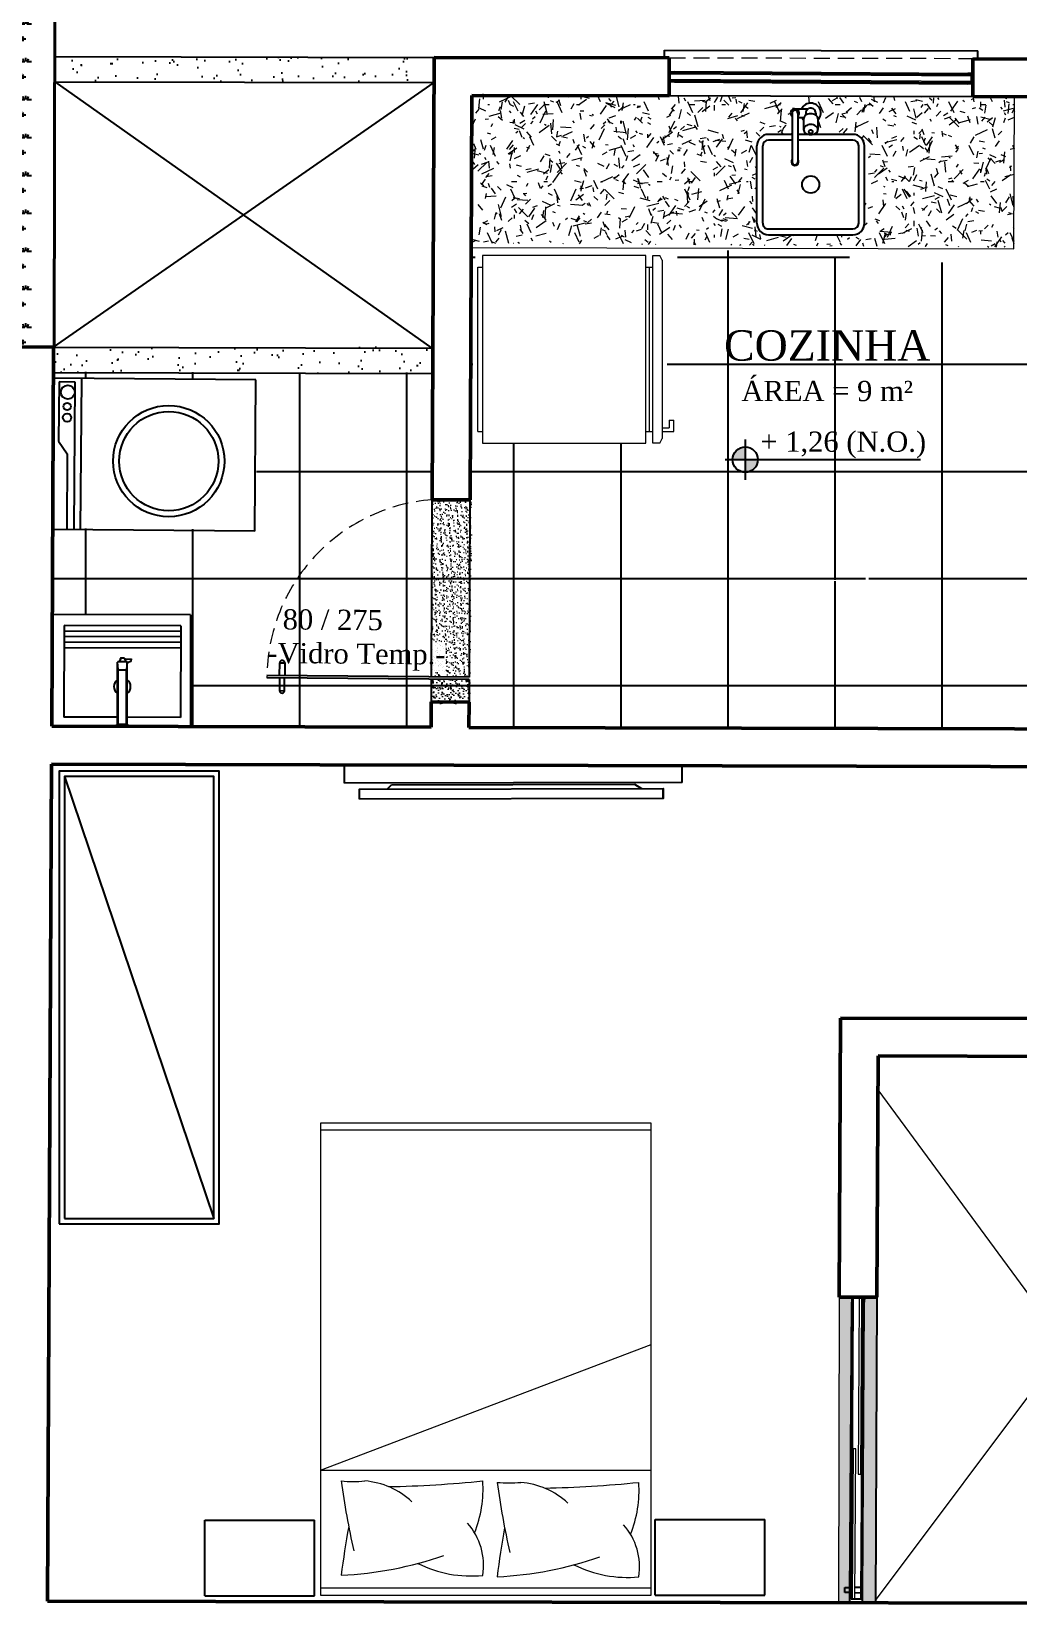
# Model space of a CAD drawing. Header units: millimetres. Extents: x 103208 to 171806, y -164 to 10038.
# Drawn here: x 117884 to 118273, y 7001 to 7624 of the extents above; entities that cross this region are included whole.
import ezdxf

# ---------------------------------------------------------------- set-up
doc = ezdxf.new("R2010")
doc.units = ezdxf.units.MM
doc.linetypes.add('HIDDEN', pattern=[9.525, 6.35, -3.175])
for name, color, linetype in [('01', 1, 'Continuous'), ('ACESSORIOS', 2, 'Continuous'), ('COZ', 3, 'Continuous'), ('COZINHA', 2, 'Continuous'), ('Grama', 84, 'Continuous'), ('Hachuria - Moveis', 1, 'Continuous'), ('Piso', 55, 'Continuous'), ('PN010', 1, 'Continuous'), ('Portas-Cotas', 2, 'Continuous'), ('Texto', 2, 'Continuous')]:
    doc.layers.add(name, color=color, linetype=linetype)
for name, color, linetype, lineweight in [('Hachura', 1, 'Continuous', 9), ('Moveis', 1, 'Continuous', 9), ('Nível Fachada', 7, 'Continuous', 70), ('Parede Baixa', 5, 'Continuous', 50), ('Parede Corte', 4, 'Continuous', 40), ('Pilares Sub-solo', 7, 'Continuous', 70), ('Pisos', 55, 'Continuous', 5), ('Pisos Externos', 15, 'Continuous', 9), ('Portas - Janelas', 2, 'Continuous', 20), ('Projeção Janela', 15, 'HIDDEN', 9), ('Projeção Portas', 55, 'HIDDEN', 5)]:
    doc.layers.add(name, color=color, linetype=linetype, lineweight=lineweight)
doc.styles.add('Valéria', font='romantic.ttf', dxfattribs={"height": 10})
pattern_1 = [(127.5, (3774.435, 51.227), (-12.2353309, -0.4000078), [0, -9.652, 0, -10.795, 0, -10.31875]), (97.5, (3774.435, 51.227), (-17.9206275, 11.238082), [0, -5.207, 0, -8.6995, 0, -3.33375]), (57.5, (3774.435, 43.417), (-0.0359296, 19.7748093), [0, -3.175, 0, -11.43, 0, -14.9225]), (47.5, (3774.435, 43.417), (-5.573233, 19.0889113), [0, -1.5875, 0, -7.493, 0, -8.5725])]

# ---------------------------------------------------------------- blocks, each defined once
blk = doc.blocks.new('Pia Bancada Planta 01')
at = {"layer": 'COZ', "color": 2}
for p, q in [((0.435, 0.1875), (0.165, 0.1875)), ((0.435, 0.1675), (0.165, 0.1675)), ((0.125, 0.1475), (0.125, 0.0074)), ((0.145, 0.1475), (0.145, -0.045)), ((0.455, -0.1475), (0.455, 0.1475)), ((0.475, -0.1475), (0.475, 0.1475)), ((0.0509, 0.0175), (0.0579, 0.0175)), ((0.0705, 0.025), (0.1081, 0.025)), ((0.0359, -0.055), (0.0359, -0.0115)), ((0.0509, -0.0175), (0.0579, -0.0175)), ((0.0509, -0.045), (0.2209, -0.045)), ((0.0659, -0.045), (0.0659, -0.0241)), ((0.0705, -0.025), (0.1081, -0.025)), ((0.125, -0.0074), (0.125, -0.045)), ((0.0509, -0.065), (0.2209, -0.065)), ((0.125, -0.065), (0.125, -0.1475)), ((0.145, -0.065), (0.145, -0.1475)), ((0.435, -0.1675), (0.165, -0.1675)), ((0.435, -0.1875), (0.165, -0.1875))]:
    blk.add_line(p, q, dxfattribs=at)
blk.add_lwpolyline([(0.0705, 0.025, 0.133256), (0.0641, 0.0233, 0.106756), (0.058, 0.0177, 0.082828), (0.0543, 0.0099, 0.071352), (0.0528, 0, 0.071352), (0.0543, -0.0099, 0.082828), (0.058, -0.0177, 0.106756), (0.0641, -0.0233, 0.133256), (0.0705, -0.025, 0.133256)], format="xyb", dxfattribs=at)
for points in [[(0.1081, -0.025, 0.133256), (0.1145, -0.0233, 0.106756), (0.1206, -0.0177, 0.082828), (0.1244, -0.0099, 0.071352), (0.1258, 0, 0.071352), (0.1244, 0.0099, 0.082828), (0.1206, 0.0177, 0.106756), (0.1145, 0.0233, 0.133256), (0.1081, 0.025, 0.133256), (0.1017, 0.0233, 0.106756), (0.0956, 0.0177, 0.082828), (0.0919, 0.0099, 0.071352), (0.0904, 0, 0.071352), (0.0919, -0.0099, 0.082828), (0.0956, -0.0177, 0.106756), (0.1017, -0.0233, 0.133256)], [(0.1156, 0.0075, 0.133256), (0.1137, 0.007, 0.106756), (0.1119, 0.0053, 0.082828), (0.1107, 0.003, 0.071352), (0.1103, 0, 0.071352), (0.1107, -0.003, 0.082828), (0.1119, -0.0053, 0.106756), (0.1137, -0.007, 0.133256), (0.1156, -0.0075, 0.133256), (0.1175, -0.007, 0.106756), (0.1194, -0.0053, 0.082828), (0.1205, -0.003, 0.071352), (0.1209, 0, 0.071352), (0.1205, 0.003, 0.082828), (0.1194, 0.0053, 0.106756), (0.1175, 0.007, 0.133256)]]:
    blk.add_lwpolyline(points, format="xyb", close=True, dxfattribs=at)
blk.add_circle((0.3, 0), 0.03, dxfattribs=at)
for centre, radius, start, end in [((0.165, 0.1475), 0.04, 90, 180), ((0.165, 0.1475), 0.02, 90, 180), ((0.435, 0.1475), 0.04, 0, 90), ((0.435, 0.1475), 0.02, 0, 90), ((0.0509, 0), 0.035, 45.5847, 244.6231), ((0.0509, 0), 0.0175, 90, 204.62), ((0.0259, -0.0115), 0.01, 0, 24.62), ((0.0509, 0), 0.0175, 211.0027, 270), ((0.0509, -0.055), 0.015, 41.8103, 318.1897), ((0.0509, -0.055), 0.01, 90.0002, 270.0002), ((0.0509, 0), 0.035, 295.3769, 314.4153), ((0.2209, -0.055), 0.0125, 233.1301, 126.8699), ((0.2209, -0.055), 0.01, 270.0001, 90.0001), ((0.165, -0.1475), 0.04, 180, 270), ((0.165, -0.1475), 0.02, 180, 270), ((0.435, -0.1475), 0.04, 270, 0), ((0.435, -0.1475), 0.02, 270, 360)]:
    blk.add_arc(centre, radius, start, end, dxfattribs=at)
blk = doc.blocks.new('gel')
at = {"layer": 'Hachura'}
for p, q in [((33208.79, 7048.49), (33127.79, 7048.49)), ((33127.79, 7048.49), (33127.79, 6977.99)), ((33132.79, 7050.49), (33203.79, 7050.49)), ((33132.79, 7050.49), (33132.79, 7048.49)), ((33203.79, 7050.49), (33203.79, 7048.49)), ((33208.79, 7039.49), (33208.79, 7048.49)), ((33208.79, 6977.99), (33208.79, 7039.49)), ((33127.79, 6977.99), (33132.79, 6977.99)), ((33127.79, 6971.99), (33127.79, 6974.99)), ((33127.79, 6974.99), (33208.79, 6974.99)), ((33127.79, 6971.99), (33129.79, 6970.99)), ((33132.79, 6977.99), (33203.79, 6977.99)), ((33132.79, 6977.99), (33132.79, 6974.99)), ((33132.79, 6976.49), (33203.79, 6976.49)), ((33203.79, 6977.99), (33208.79, 6977.99)), ((33203.79, 6977.99), (33203.79, 6974.99)), ((33206.79, 6970.99), (33208.79, 6971.99)), ((33208.79, 6974.99), (33208.79, 6971.99)), ((33206.79, 6970.99), (33129.79, 6970.99)), ((33132.79, 6965.99), (33137.79, 6965.99)), ((33134.51, 6970.99), (33134.51, 6967.99)), ((33137.79, 6967.99), (33134.51, 6967.99)), ((33137.79, 6967.99), (33137.79, 6965.99))]:
    blk.add_line(p, q, dxfattribs=at)
blk.add_lwpolyline([(33132.81, 6970.99), (33132.79, 6968.99), (33132.79, 6965.99)], dxfattribs=at)
blk = doc.blocks.new('CAMA')
at = {"layer": 'Moveis'}
for p, q in [((-2487.43, 2453.89), (-2487.43, 2313.89)), ((-2287.43, 2453.89), (-2487.43, 2453.89)), ((-2484.43, 2453.89), (-2484.43, 2313.89)), ((-2340.43, 2313.89), (-2393.66, 2453.89)), ((-2340.43, 2313.89), (-2340.43, 2453.89)), ((-2290.43, 2313.89), (-2290.43, 2453.89)), ((-2287.43, 2313.89), (-2287.43, 2453.89)), ((-2487.43, 2313.89), (-2287.43, 2313.89))]:
    blk.add_line(p, q, dxfattribs=at)
for centre, radius, start, end in [((-2331.88, 2398.32), 50.46, 68.28526, 93.74697), ((-2821.37, 2399.35), 488.68, 1.09636, 5.79256), ((-2299.39, 2421.99), 27.01, 81.03124, 131.41313), ((-2344.57, 2443.59), 49.65, 333.21234, 5.87764), ((-2450.92, 2381.08), 155.92, 2.79089, 19.14033), ((-2302.48, 2396.13), 32.8, 136.75178, 175.55701), ((-2391.08, 2393.67), 56.12, 354.88889, 5.11111), ((-2381.31, 2729.56), 344, 277.70727, 282.72643), ((-2244.56, 2787.47), 402, 259.78219, 262.76564), ((-2332.49, 2332.23), 50.46, 68.28526, 93.74697), ((-2821.98, 2333.27), 488.68, 1.09636, 5.79256), ((-2300, 2355.91), 27.01, 81.03124, 131.41313), ((-2345.18, 2377.5), 49.65, 333.21234, 5.87764), ((-2451.53, 2315), 155.92, 2.79089, 19.14033), ((-2303.09, 2330.05), 32.8, 136.75178, 175.55701), ((-2391.69, 2327.59), 56.12, 354.88889, 5.11111), ((-2381.92, 2663.48), 344, 277.70727, 282.72643), ((-2245.17, 2721.39), 402, 259.78219, 262.76564)]:
    blk.add_arc(centre, radius, start, end, dxfattribs=at)

msp = doc.modelspace()

# ---------------------------------------------------------------- hatches: boundary and pattern name
h = msp.add_hatch()
h.set_pattern_fill('GRASS2', color=74, scale=15, pattern_type=2)
h.set_pattern_definition([(360, (4.5, 0.3), (15, 15), [2.25, -0.45, 0.6, -0.45, 2.25, -9]), (360, (3.75, 0.75), (15, 15), [1.5, -1.125, 2.25, -1.125, 1.5, -7.5]), (360, (9, 6.75), (15, 15), [1.875, -0.75, 1.875, -10.5]), (360, (1.5, 9.75), (15, 15), [0.75, -1.5, 0.75, -12]), (90, (3, 9.75), (-15, 15), [1.35, -13.65]), (90, (7.5, 0.75), (-15, 15), [1.5, -13.5]), (90, (11.25, 6.75), (-15, 15), [1.5, -13.5]), (45, (9.45, 0.6), (1e-14, 15), [1.5, -19.7132034]), (135, (5.55, 0.6), (-15, 1e-14), [1.5, -19.7132034]), (63.434949, (9, 0.675), (8e-10, 15), [1.5, -32.0410197]), (75.9637565, (8.25, 0.75), (5e-10, 15), [1.5, -60.3465844]), (75.9637565, (12, 6.75), (5e-10, 15), [1.2, -60.6465844]), (75.9637565, (3.3, 9.75), (5e-10, 15), [1.05, -60.7965844]), (104.0362435, (6.75, 0.75), (-5e-10, 15), [1.5, -60.3465844]), (104.0362435, (10.5, 6.75), (-5e-10, 15), [1.2, -60.6465844]), (104.0362435, (2.7, 9.75), (-5e-10, 15), [1.05, -60.7965844]), (116.565051, (6, 0.675), (-6e-09, 15), [1.5, -32.041002])])
h.paths.add_polyline_path([(117883.13262, 7763.82655), (117867.78461, 7763.82655), (117869.56236, 7498.89513), (117884.91037, 7498.89513)])
h = msp.add_hatch()
h.set_pattern_fill('AR-SAND', color=34, scale=0.25, angle=90)
h.set_pattern_definition(pattern_1)
h.paths.add_polyline_path([(118042.78428, 7613.45149), (117892.78432, 7613.81917), (117892.7367, 7603.82727), (117892.74809, 7603.81923), (118042.73661, 7603.45158)])
h = msp.add_hatch()
h.set_pattern_fill('AR-SAND', color=34, scale=0.25, angle=90)
h.set_pattern_definition(pattern_1)
h.paths.add_polyline_path([(117891.88888, 7498.82102), (118041.86432, 7498.82102), (118041.86432, 7488.45337), (117891.88888, 7488.45337)])
at = {"layer": 'Hachura', "transparency": 33554687}
h = msp.add_hatch(dxfattribs=at)
h.set_pattern_fill('TEXTURED', color=55, scale=34.666667, angle=630, pattern_type=2)
h.set_pattern_definition([(270, (3782.52, 25.69), (26.3466667, -15.2533333), [1.3866667, -23.2266667, 1.04, -10.0533333, 2.08, -24.6133333]), (275, (3795, 41.29), (26.945558, -13.6501495), [2.7733333, -23.2266667, 2.08, -10.0533333, 4.16, -24.6133333]), (280, (3796.732, 32.278), (32.973117, -9.322576), [2.4266667, -5.8933333, 3.12, -18.3733333, 1.7333333, -22.88]), (285, (3799.852, 38.518), (31.160774, -7.800804), [4.8533333, -5.8933333, 5.2, -18.3733333, 3.8133333, -22.88]), (290, (3785.639, 35.744), (25.5350337, -15.4233102), [2.7733333, -19.0666667, 2.4266667, -14.2133333, 1.7333333, -11.0933333]), (295, (3780.786, 30.891), (25.272984, -17.2853443), [3.8133333, -19.0666667, 4.8533333, -14.2133333, 4.16, -11.0933333]), (300, (3783.56, 25.69), (29.357105, 2.5386696), [1.7333333, -11.44, 1.3866667, -16.9866667, 1.04, -22.5333333]), (305, (3771.08, 41.29), (34.392808, -2.5796136), [3.8133333, -11.44, 2.7733333, -16.9866667, 2.08, -22.5333333]), (310, (3791.186, 35.398), (25.0027966, -3.9099282), [1.3866667, -15.2533333, 1.04, -9.7066667, 2.7733333, -17.68]), (315, (3778.706, 35.398), (34.073119, 7.10878), [2.7733333, -15.2533333, 2.08, -9.7066667, 5.2, -17.68]), (320, (3778.706, 30.198), (27.240315, 9.2730866), [0.6933333, -12.8266667, 1.7333333, -21.1466667, 2.08, -10.7466667]), (330, (3781.132, 29.158), (25.8506627, 11.4946612), [1.7333333, -14.2133333, 0.6933333, -16.64, 1.3866667, -12.8266667]), (335, (3781.132, 41.638), (36.0611886, 8.4296784), [3.8133333, -14.2133333, 1.3866667, -16.64, 2.7733333, -12.8266667]), (340, (3776.972, 32.971), (24.912258, 12.6986623), [1.04, -6.5866667, 2.08, -11.0933333, 1.3866667, -15.2533333]), (345, (3773.852, 45.45), (26.94076, 26.876341), [2.08, -6.5866667, 4.16, -11.0933333, 2.7733333, -15.2533333]), (350, (3797.426, 31.238), (19.0342476, 24.100884), [2.4266667, -15.2533333, 1.04, -18.0266667, 2.08, -16.9866667]), (355, (3772.466, 28.118), (17.133212, 28.7762445), [4.8533333, -15.2533333, 2.08, -18.0266667, 4.16, -16.9866667]), (0, (3782.52, 29.158), (12.826667, 30.506667), [2.08, -10.7466667, 1.3866667, -21.1466667, 0.6933333, -21.4933333]), (5, (3795, 41.638), (22.551536, 32.596201), [4.16, -10.7466667, 1.3866667, -21.1466667, 1.3866667, -21.4933333]), (10, (3793.266, 34.704), (16.772345, 28.6544797), [2.4266667, -13.52, 2.08, -11.0933333, 2.4266667, -25.3066667]), (15, (3799.506, 28.464), (14.2111185, 30.007247), [4.8533333, -13.52, 4.16, -11.0933333, 4.8533333, -25.3066667]), (20, (3773.506, 37.13), (9.439865, 27.7842173), [2.7733333, -9.0133333, 1.3866667, -18.3733333, 2.08, -20.1066667]), (25, (3773.506, 18.41), (6.9823892, 28.5012284), [5.2, -9.0133333, 2.7733333, -18.3733333, 4.16, -20.1066667]), (30, (3777.666, 46.49), (3.29244, 33.1239936), [1.7333333, -23.2266667, 2.08, -10.7466667, 2.4266667, -14.2133333]), (35, (3780.786, 43.37), (1.159161, 37.630215), [3.8133333, -23.2266667, 4.16, -10.7466667, 4.8533333, -14.2133333]), (40, (3770.039, 38.864), (8.2351916, 32.252453), [1.04, -7.6266667, 1.3866667, -14.9066667, 2.7733333, -19.4133333]), (45, (3773.16, 35.744), (5.3928677, 37.2598133), [2.08, -7.6266667, 2.7733333, -14.9066667, 5.2, -19.4133333]), (50, (3797.772, 49.264), (-3.9526573, 25.4911917), [2.08, -12.48, 2.4266667, -10.7466667, 1.3866667, -14.56]), (55, (3775.932, 35.398), (-8.7150743, 26.8392518), [4.16, -12.48, 4.8533333, -10.7466667, 2.7733333, -14.56]), (60, (3767.96, 20.49), (-13.9553277, 23.6686635), [1.3866667, -9.7066667, 2.7733333, -21.4933333, 2.4266667, -19.76]), (65, (3787.026, 23.61), (-12.0093764, 30.845351), [2.7733333, -9.7066667, 5.2, -21.4933333, 4.8533333, -19.76]), (70, (3787.372, 43.37), (-18.7695374, 27.490791), [2.08, -14.56, 1.7333333, -13.1733333, 1.3866667, -21.1466667]), (75, (3774.892, 46.49), (-23.300267, 29.571511), [4.16, -14.56, 3.8133333, -13.1733333, 2.7733333, -21.1466667]), (80, (3779.052, 41.29), (-19.5431213, 24.9188677), [3.12, -11.44, 2.08, -15.6, 2.7733333, -15.2533333]), (85, (3794.652, 25.69), (-27.856831, 23.6646004), [3.8133333, -11.44, 4.16, -15.6, 4.5066667, -15.2533333])])
h.paths.add_polyline_path([(118057.64741, 7599.03174), (118057.50277, 7540.02616), (118271.95692, 7538.34205), (118272.24047, 7597.3473), (118251.65645, 7597.34214)])
edge = h.paths.add_edge_path(flags=16)
edge.add_arc((118208.3733, 7547.82947), 4.53333, 270, 360, ccw=False)
edge.add_line((118208.3733, 7543.29613), (118174.93996, 7543.29613))
edge.add_arc((118174.93996, 7547.82947), 4.53333, 180, 270, ccw=False)
edge.add_line((118170.40663, 7547.82947), (118170.40663, 7578.42947))
edge.add_arc((118174.93996, 7578.42947), 4.53333, 90, 180, ccw=False)
edge.add_line((118174.93996, 7582.9628), (118184.28996, 7582.9628))
edge.add_line((118184.28996, 7582.9628), (118184.28996, 7590.09421))
edge.add_arc((118185.4233, 7591.36131), 1.7, 90, 228.1896851, ccw=False)
edge.add_line((118185.4233, 7593.06131), (118188.07272, 7593.06131))
edge.add_arc((118191.65663, 7591.36131), 3.96667, -44.4153086, 154.62306647, ccw=False)
edge.add_line((118194.48996, 7588.58523), (118194.48996, 7584.876))
edge.add_arc((118193.05033, 7584.876), 1.43964, 329.63880659, 360, ccw=False)
edge.add_arc((118192.38121, 7585.26797), 2.21511, 305.26438968, 329.63880659, ccw=False)
edge.add_arc((118191.94318, 7585.88743), 2.9738, 286.32494994, 305.26438968, ccw=False)
edge.add_arc((118191.65663, 7586.86576), 3.99323, 282.20542431, 286.32494994, ccw=False)
edge.add_line((118192.50087, 7582.9628), (118208.3733, 7582.9628))
edge.add_arc((118208.3733, 7578.42947), 4.53333, 0, 90, ccw=False)
edge.add_line((118212.90663, 7578.42947), (118212.90663, 7547.82947))
edge = h.paths.add_edge_path(flags=0)
edge.add_arc((118190.26293, 7589.13736), 1.43964, 158.65716873, 180)
edge.add_line((118188.8233, 7589.13736), (118188.8233, 7588.58523))
edge.add_arc((118191.65663, 7591.36131), 3.96667, 205.37693353, 224.4153086, ccw=False)
edge.add_line((118188.07272, 7589.66131), (118188.92203, 7589.66131))
edge = h.paths.add_edge_path(flags=0)
edge.add_arc((118191.65663, 7563.12947), 3.4, 0, 360)
at = {"layer": 'Piso'}
h = msp.add_hatch(dxfattribs=at)
h.set_pattern_fill('ANSI37', color=256, scale=13.333333, angle=-45)
h.set_pattern_definition([(360, (3774.3, 41.326), (3e-14, 42.333333), []), (90, (3774.3, 41.326), (-42.333333, 3e-14), [])])
edge = h.paths.add_edge_path()
edge.add_line((118395.67938, 7523.96911), (118140.0654, 7538.03361))
edge.add_line((118140.0654, 7538.03361), (118140.07716, 7588.31086))
edge.add_line((118140.07716, 7588.31086), (118057.57703, 7588.51308))
edge.add_line((118057.57703, 7588.51308), (118056.81423, 7428.4795))
edge.add_line((118056.81423, 7428.4795), (118041.70548, 7428.55152))
edge.add_line((118041.70548, 7428.55152), (118041.46362, 7357.51994))
edge.add_line((118041.46362, 7357.51994), (117983.5093, 7358.00483))
edge.add_line((117983.5093, 7358.00483), (117983.46746, 7353.005))
edge.add_arc((117982.4675, 7353.01337), 1, 179.52063901, 359.52063901, ccw=False)
edge.add_line((117981.46753, 7353.02173), (117981.50937, 7358.02156))
edge.add_line((117981.50937, 7358.02156), (118041.46362, 7357.51994))
edge.add_line((118041.46362, 7357.51994), (118041.43308, 7348.55191))
edge.add_line((118041.43308, 7348.55191), (118056.43291, 7348.48041))
edge.add_line((118056.43291, 7348.48041), (118056.40973, 7348.43426))
edge.add_line((118056.40973, 7348.43426), (118419.24761, 7347.51096))
edge.add_line((118419.24761, 7347.51096), (118419.46823, 7437.51376))
edge.add_line((118419.46823, 7437.51376), (118397.14216, 7437.79212))
edge.add_line((118397.14216, 7437.79212), (118395.67938, 7523.96911))
h.paths.add_polyline_path([(118138.93124, 7518.79559), (118137.05023, 7518.79559), (118132.927, 7511.51064), (118138.30733, 7459.27587), (118108.82924, 7460.79734), (118106.63684, 7460.79734), (118104.56084, 7460.79734), (118101.56324, 7460.79734), (118096.37324, 7460.79734), (118094.29724, 7460.79734), (118094.29724, 7460.79734), (118089.10724, 7460.79734), (118089.10724, 7460.79734), (118087.03124, 7460.79734), (118087.03124, 7460.79734), (118081.84124, 7460.79734), (118081.84124, 7460.79734), (118079.76524, 7460.79734), (118077.41087, 7460.79734), (118075.33487, 7460.79734), (118072.27023, 7460.79734), (118067.08023, 7460.79734), (118057.05693, 7460.82035), (118059.00524, 7518.79559), (118059.00524, 7586.26559), (118059.00524, 7587.30359), (118069.38524, 7587.30359), (118074.57524, 7587.30359), (118123.36124, 7587.30359), (118128.55124, 7587.30359), (118138.93124, 7587.30359), (118138.93124, 7586.26559)], flags=16)
h.paths.add_polyline_path([(118226.71969, 7413.06946), (118226.71969, 7415.81946), (118223.70825, 7415.81946), (118224.22704, 7423.57559), (118228.81038, 7423.57559), (118228.29158, 7414.90279), (118228.27563, 7413.06946), (118231.04158, 7413.06946), (118204.59483, 7412.33441), (118204.59483, 7409.58441), (118214.58442, 7409.88363), (118214.58442, 7407.13363), (118163.71987, 7405.50982), (118163.73609, 7347.5036), (118228.30781, 7348.64657), (118228.3109, 7348.07571), (118163.22757, 7348.07571), (118163.22328, 7348.1611), (118160.77373, 7348.94881), (118163.64807, 7348.15444), (118163.79823, 7402.9488), (118213.25254, 7407.33314), (118215.9163, 7409.68412), (118213.88159, 7409.35246), (118213.88159, 7412.10246), (118218.64088, 7410.49551)])
h.paths.add_polyline_path([(118137.89324, 7523.98559), (118060.04324, 7523.98559), (118060.04324, 7585.22759), (118137.89324, 7585.22759)], flags=0)
edge = h.paths.add_edge_path(flags=0)
edge.add_line((118135.81724, 7527.09959), (118127.1436, 7527.09959))
edge.add_arc((118121.45824, 7542.15059), 16.089, 290.69354123, 333.18568204)
edge.add_line((118135.81724, 7534.89283), (118135.81724, 7527.09959))
edge = h.paths.add_edge_path(flags=0)
edge.add_line((118121.45824, 7528.13759), (118076.47824, 7528.13759))
edge.add_arc((118076.47824, 7542.15059), 14.013, 180, 270, ccw=False)
edge.add_line((118062.46524, 7542.15059), (118062.46524, 7568.10059))
edge.add_arc((118076.47824, 7568.10059), 14.013, 90, 180, ccw=False)
edge.add_line((118076.47824, 7582.11359), (118121.45824, 7582.11359))
edge.add_arc((118121.45824, 7568.10059), 14.013, 0, 90, ccw=False)
edge.add_line((118135.47124, 7568.10059), (118135.47124, 7542.15059))
edge.add_arc((118121.45824, 7542.15059), 14.013, 270, 360, ccw=False)
edge = h.paths.add_edge_path(flags=0)
edge.add_line((118121.45824, 7529.17559), (118076.47824, 7529.17559))
edge.add_arc((118076.47824, 7542.15059), 12.975, 180, 270, ccw=False)
edge.add_line((118063.50324, 7542.15059), (118063.50324, 7568.10059))
edge.add_arc((118076.47824, 7568.10059), 12.975, 90, 180, ccw=False)
edge.add_line((118076.47824, 7581.07559), (118121.45824, 7581.07559))
edge.add_arc((118121.45824, 7568.10059), 12.975, 0, 90, ccw=False)
edge.add_line((118134.43324, 7568.10059), (118134.43324, 7542.15059))
edge.add_arc((118121.45824, 7542.15059), 12.975, 270, 360, ccw=False)
edge = h.paths.add_edge_path(flags=0)
edge.add_line((118121.45824, 7531.77059), (118113.15424, 7531.77059))
edge.add_arc((118113.15424, 7533.84659), 2.076, 180, 270, ccw=False)
edge.add_line((118111.07824, 7533.84659), (118111.07824, 7550.45459))
edge.add_arc((118113.15424, 7550.45459), 2.076, 90, 180, ccw=False)
edge.add_line((118113.15424, 7552.53059), (118129.76224, 7552.53059))
edge.add_arc((118129.76224, 7550.45459), 2.076, 0, 90, ccw=False)
edge.add_line((118131.83824, 7550.45459), (118131.83824, 7542.15059))
edge.add_arc((118121.45824, 7542.15059), 10.38, 270, 360, ccw=False)
edge = h.paths.add_edge_path(flags=0)
edge.add_arc((118121.45824, 7542.15059), 5.19, 0, 360)
edge = h.paths.add_edge_path(flags=0)
edge.add_arc((118121.45824, 7542.15059), 4.152, 0, 360)
edge = h.paths.add_edge_path(flags=0)
edge.add_arc((118121.45824, 7542.15059), 3.114, 0, 360)
edge = h.paths.add_edge_path(flags=0)
edge.add_line((118104.85024, 7531.77059), (118093.08624, 7531.77059))
edge.add_arc((118093.08624, 7533.84659), 2.076, 180, 270, ccw=False)
edge.add_line((118091.01024, 7533.84659), (118091.01024, 7550.45459))
edge.add_arc((118093.08624, 7550.45459), 2.076, 90, 180, ccw=False)
edge.add_line((118093.08624, 7552.53059), (118104.85024, 7552.53059))
edge.add_arc((118104.85024, 7550.45459), 2.076, 0, 90, ccw=False)
edge.add_line((118106.92624, 7550.45459), (118106.92624, 7533.84659))
edge.add_arc((118104.85024, 7533.84659), 2.076, -90, 0, ccw=False)
edge = h.paths.add_edge_path(flags=0)
edge.add_arc((118098.96824, 7542.15059), 3.114, 0, 360)
edge = h.paths.add_edge_path(flags=0)
edge.add_arc((118121.45824, 7568.10059), 5.19, 0, 360)
edge = h.paths.add_edge_path(flags=0)
edge.add_arc((118121.45824, 7568.10059), 4.152, 0, 360)
edge = h.paths.add_edge_path(flags=0)
edge.add_arc((118121.45824, 7568.10059), 3.114, 0, 360)
edge = h.paths.add_edge_path(flags=0)
edge.add_line((118084.78224, 7531.77059), (118076.47824, 7531.77059))
edge.add_arc((118076.47824, 7542.15059), 10.38, 180, 270, ccw=False)
edge.add_line((118066.09824, 7542.15059), (118066.09824, 7550.45459))
edge.add_arc((118068.17424, 7550.45459), 2.076, 90, 180, ccw=False)
edge.add_line((118068.17424, 7552.53059), (118084.78224, 7552.53059))
edge.add_arc((118084.78224, 7550.45459), 2.076, 0, 90, ccw=False)
edge.add_line((118086.85824, 7550.45459), (118086.85824, 7533.84659))
edge.add_arc((118084.78224, 7533.84659), 2.076, -90, 0, ccw=False)
edge = h.paths.add_edge_path(flags=0)
edge.add_arc((118076.47824, 7542.15059), 5.19, 0, 360)
edge = h.paths.add_edge_path(flags=0)
edge.add_arc((118076.47824, 7542.15059), 4.152, 0, 360)
edge = h.paths.add_edge_path(flags=0)
edge.add_arc((118076.47824, 7542.15059), 3.114, 0, 360)
edge = h.paths.add_edge_path(flags=0)
edge.add_line((118104.85024, 7557.72059), (118093.08624, 7557.72059))
edge.add_arc((118093.08624, 7559.79659), 2.076, 180, 270, ccw=False)
edge.add_line((118091.01024, 7559.79659), (118091.01024, 7576.40459))
edge.add_arc((118093.08624, 7576.40459), 2.076, 90, 180, ccw=False)
edge.add_line((118093.08624, 7578.48059), (118104.85024, 7578.48059))
edge.add_arc((118104.85024, 7576.40459), 2.076, 0, 90, ccw=False)
edge.add_line((118106.92624, 7576.40459), (118106.92624, 7559.79659))
edge.add_arc((118104.85024, 7559.79659), 2.076, -90, 0, ccw=False)
edge = h.paths.add_edge_path(flags=0)
edge.add_arc((118098.96824, 7568.10059), 5.19, 0, 360)
edge = h.paths.add_edge_path(flags=0)
edge.add_arc((118098.96824, 7568.10059), 4.152, 0, 360)
edge = h.paths.add_edge_path(flags=0)
edge.add_arc((118098.96824, 7568.10059), 3.114, 0, 360)
edge = h.paths.add_edge_path(flags=0)
edge.add_arc((118121.45824, 7568.10059), 16.089, 26.81431796, 69.30645877)
edge.add_line((118127.1436, 7583.15159), (118135.81724, 7583.15159))
edge.add_line((118135.81724, 7583.15159), (118135.81724, 7575.35835))
edge = h.paths.add_edge_path(flags=0)
edge.add_line((118070.79288, 7527.09959), (118062.11924, 7527.09959))
edge.add_line((118062.11924, 7527.09959), (118062.11924, 7534.89283))
edge.add_arc((118076.47824, 7542.15059), 16.089, 206.81431796, 249.30645877)
edge = h.paths.add_edge_path(flags=0)
edge.add_line((118084.78224, 7557.72059), (118068.17424, 7557.72059))
edge.add_arc((118068.17424, 7559.79659), 2.076, 180, 270, ccw=False)
edge.add_line((118066.09824, 7559.79659), (118066.09824, 7568.10059))
edge.add_arc((118076.47824, 7568.10059), 10.38, 90, 180, ccw=False)
edge.add_line((118076.47824, 7578.48059), (118084.78224, 7578.48059))
edge.add_arc((118084.78224, 7576.40459), 2.076, 0, 90, ccw=False)
edge.add_line((118086.85824, 7576.40459), (118086.85824, 7559.79659))
edge.add_arc((118084.78224, 7559.79659), 2.076, -90, 0, ccw=False)
edge = h.paths.add_edge_path(flags=0)
edge.add_arc((118076.47824, 7568.10059), 5.19, 0, 360)
edge = h.paths.add_edge_path(flags=0)
edge.add_arc((118076.47824, 7568.10059), 4.152, 0, 360)
edge = h.paths.add_edge_path(flags=0)
edge.add_arc((118076.47824, 7568.10059), 3.114, 0, 360)
edge = h.paths.add_edge_path(flags=0)
edge.add_arc((118076.47824, 7568.10059), 16.089, 110.69354123, 153.18568204)
edge.add_line((118062.11924, 7575.35835), (118062.11924, 7583.15159))
edge.add_line((118062.11924, 7583.15159), (118070.79288, 7583.15159))
edge = h.paths.add_edge_path()
edge.add_line((118041.70548, 7428.55152), (118041.8144, 7428.551))
edge.add_line((118041.8144, 7428.551), (118042.92158, 7488.6951))
edge.add_line((118042.92158, 7488.6951), (117892.92163, 7489.06278))
edge.add_line((117892.92163, 7489.06278), (117892.42837, 7486.74641))
edge.add_line((117892.42837, 7486.74641), (117972.53571, 7486.16646))
edge.add_line((117972.53571, 7486.16646), (117972.47775, 7426.60292))
edge.add_line((117972.47775, 7426.60292), (117892.51846, 7427.1818))
edge.add_line((117892.51846, 7427.1818), (117891.59653, 7393.10223))
edge.add_line((117891.59653, 7393.10223), (117946.33422, 7392.95591))
edge.add_line((117946.33422, 7392.95591), (117946.24998, 7348.68732))
edge.add_line((117946.24998, 7348.68732), (118041.40969, 7348.45407))
edge.add_line((118041.40969, 7348.45407), (118041.43308, 7348.55191))
edge.add_line((118041.43308, 7348.55191), (118041.46362, 7357.51994))
edge.add_line((118041.46362, 7357.51994), (117983.5093, 7358.00483))
edge.add_line((117983.5093, 7358.00483), (117983.46746, 7353.005))
edge.add_arc((117982.4675, 7353.01337), 1, 179.52063901, 359.52063901, ccw=False)
edge.add_line((117981.46753, 7353.02173), (117981.50937, 7358.02156))
edge.add_line((117981.50937, 7358.02156), (118041.46362, 7357.51994))
edge.add_line((118041.46362, 7357.51994), (118041.70548, 7428.55152))
edge = h.paths.add_edge_path(flags=16)
edge.add_line((117983.62038, 7362.89776), (117981.6206, 7362.93224))
edge.add_arc((117982.6205, 7362.91593), 1.00004, 179.06585269, 358.95866998)
h.paths.add_polyline_path([(117975.30784, 7359.21204), (118048.32303, 7358.60115), (118048.32188, 7358.4626), (117975.30668, 7359.07349)])
edge = h.paths.add_edge_path(flags=0)
edge.add_line((118129.76224, 7557.72059), (118113.15424, 7557.72059))
edge.add_arc((118113.15424, 7559.79659), 2.076, 180, 270, ccw=False)
edge.add_line((118111.07824, 7559.79659), (118111.07824, 7576.40459))
edge.add_arc((118113.15424, 7576.40459), 2.076, 90, 180, ccw=False)
edge.add_line((118113.15424, 7578.48059), (118121.45824, 7578.48059))
edge.add_arc((118121.45824, 7568.10059), 10.38, 0, 90, ccw=False)
edge.add_line((118131.83824, 7568.10059), (118131.83824, 7559.79659))
edge.add_arc((118129.76224, 7559.79659), 2.076, -90, 0, ccw=False)
edge = h.paths.add_edge_path(flags=0)
edge.add_arc((118098.96824, 7542.15059), 4.152, 0, 180)
edge.add_arc((118098.96824, 7542.15059), 4.152, 180, 360)
edge = h.paths.add_edge_path(flags=0)
edge.add_arc((118098.96824, 7542.15059), 5.19, 0, 180)
edge.add_arc((118098.96824, 7542.15059), 5.19, 180, 360)
at = {"layer": 'Pisos Externos'}
h = msp.add_hatch(dxfattribs=at)
h.set_pattern_fill('AR-SAND', color=256, scale=0.05, angle=315)
h.set_pattern_definition([(352.5, (130050.1166, 24345.3148), (1.67376745, 1.78690674), [0, -1.9304, 0, -2.159, 0, -2.06375]), (322.5, (130050.1166, 24345.3148), (4.12366426, 0.94505464), [0, -1.0414, 0, -1.7399, 0, -0.66675]), (282.5, (130049.012, 24346.4194), (2.80166156, -2.79149913), [0, -0.635, 0, -2.286, 0, -2.9845]), (272.5, (130049.012, 24346.4194), (3.4877539, -1.91140555), [0, -0.3175, 0, -1.4986, 0, -1.7145])])
h.paths.add_polyline_path([(118042.01728, 7437.71533), (118041.65131, 7368.42132), (118056.65085, 7368.29582), (118057.01707, 7437.63611)])
h = msp.add_hatch(dxfattribs=at)
h.set_pattern_fill('AR-SAND', color=256, scale=0.05, angle=315)
h.set_pattern_definition([(352.5, (182402.9394, 13265.0595), (1.673767446, 1.786906744), [0, -1.9304, 0, -2.159, 0, -2.06375]), (322.5, (182402.9394, 13265.0595), (4.12366426, 0.94505464), [0, -1.0414, 0, -1.7399, 0, -0.66675]), (282.5, (182401.8349, 13266.1641), (2.80166156, -2.79149913), [0, -0.635, 0, -2.286, 0, -2.9845]), (272.5, (182401.835, 13266.164), (3.4877539, -1.91140555), [0, -0.3175, 0, -1.4986, 0, -1.7145])])
h.paths.add_polyline_path([(118041.98847, 7367.38097), (118056.98795, 7367.25547), (118056.93679, 7361.14131, -0.215250437), (118049.40873, 7357.81855), (118041.90899, 7357.8813)])
h.paths.add_polyline_path([(118056.93679, 7361.14131), (118056.90847, 7357.75581), (118049.40873, 7357.81855, 0.215250437)], flags=17)
h.paths.add_polyline_path([(118057.01707, 7437.63611), (118056.65066, 7368.25833), (118056.99632, 7368.25544), (118057.57676, 7437.63143)])
h = msp.add_hatch(dxfattribs=at)
h.set_pattern_fill('AR-SAND', color=256, scale=0.05, angle=225.08857545)
h.set_pattern_definition([(262.5885755, (125064.6788, -57056.7278), (1.78949214, -1.67100301), [0, -1.9304, 0, -2.159, 0, -2.06375]), (232.5885755, (125064.6788, -57056.7278), (0.95142842, -4.12219834), [0, -1.0414, 0, -1.7399, 0, -0.66675]), (192.5885755, (125065.7817, -57055.6215), (-2.78716461, -2.80597368), [0, -0.635, 0, -2.286, 0, -2.9845]), (182.5885755, (125065.7817, -57055.6215), (-1.90601143, -3.49070464), [0, -0.3175, 0, -1.4986, 0, -1.7145])])
h.paths.add_polyline_path([(118217.8633, 7122.99831), (118217.27279, 7002.057), (118212.08764, 7002.06763), (118212.10251, 7005.03301), (118212.85051, 7121.0306), (118212.8634, 7123.03055)])
h.paths.add_polyline_path([(118207.86351, 7123.0628), (118207.85061, 7121.06284), (118207.10262, 7005.06525), (118207.0877, 7002.07788), (118202.59919, 7002.08708), (118202.86361, 7123.09504)])
at = {"layer": 'Portas - Janelas'}
h = msp.add_hatch(color=256, dxfattribs=at)
edge = h.paths.add_edge_path()
edge.add_arc((118165.77567, 7454.31414), 5, 90, 180)
edge.add_line((118160.77567, 7454.31414), (118165.77567, 7454.31414))
edge.add_line((118165.77567, 7454.31414), (118165.77567, 7459.31414))
edge = h.paths.add_edge_path()
edge.add_arc((118165.77567, 7454.31414), 5, 270, 360)
edge.add_line((118170.77567, 7454.31414), (118165.77567, 7454.31414))
edge.add_line((118165.77567, 7454.31414), (118165.77567, 7449.31414))

# ---------------------------------------------------------------- linework, layer by layer
at = {"color": 1}
for p, q in [((117942.61105, 7386.36584, 9825), (117896.41122, 7386.48934, 9825)), ((117942.59929, 7381.96586, 9825), (117896.39946, 7382.08936, 9825)), ((117942.60517, 7384.16585, 9825), (117896.40534, 7384.28935, 9825)), ((117942.59341, 7379.76587, 9825), (117896.39358, 7379.88936, 9825)), ((117917.50934, 7349.47088, 9825), (117917.57529, 7374.14315, 9825)), ((117917.8049, 7371.33492, 9825), (117917.58717, 7374.21388, 9825)), ((117921.16187, 7374.35357, 9825), (117917.79588, 7374.36256, 9825)), ((117918.67003, 7375.57853, 9825), (117918.17362, 7374.36155, 9825)), ((117920.32004, 7375.58519, 9825), (117920.80381, 7374.35452, 9825)), ((117920.41102, 7375.39946, 9825), (117922.93123, 7375.50952, 9825)), ((117921.36978, 7374.20376, 9825), (117921.13666, 7371.32601, 9825)), ((117921.31533, 7349.46075, 9825), (117921.38128, 7374.13298, 9825)), ((117922.88176, 7374.45847, 9825), (117921.38061, 7373.8827, 9825)), ((117922.93123, 7375.50952, 9825), (117922.88176, 7374.45847, 9825)), ((117917.76291, 7349.68213, 9825), (117917.82024, 7371.13206, 9825)), ((117918.02369, 7371.13151, 9825), (117920.91679, 7371.12378, 9825)), ((117921.06289, 7349.67331, 9825), (117921.12023, 7371.12324, 9825)), ((117917.76291, 7349.68213, 9825), (117921.06289, 7349.67331, 9825)), ((117923.53494, 7348.5667, 9825), (117915.28497, 7348.58875, 9825))]:
    msp.add_line(p, q, dxfattribs=at)
msp.add_line((118133.28035, 7320.24292), (118133.27112, 7324.26884))
at = {"color": 1, "elevation": 9825}
for points in [[(117920.30715, 7375.58209, 0.236739444), (117920.26869, 7375.65927, 0.085519777), (117920.06599, 7375.763, 0.043127161), (117919.82124, 7375.81675, 0.031837447), (117919.48283, 7375.83923, 0.031837447), (117919.14431, 7375.81856, 0.043127161), (117918.89927, 7375.76612, 0.085519777), (117918.69602, 7375.66347, 0.236739444), (117918.65715, 7375.5865, 0.159785222), (117918.67568, 7375.5295)], [(117920.30255, 7375.55295, 0.077146353), (117920.30715, 7375.58209)]]:
    msp.add_lwpolyline(points, format="xyb", dxfattribs=at)
at = {"color": 1}
for centre, radius, start, end in [((117917.79529, 7374.14256, 9825), 0.22, 89.84684039, 179.84684038), ((117921.16128, 7374.13357, 9825), 0.22, 359.84684038, 89.84684039), ((117918.02428, 7371.35151, 9825), 0.22, 184.32497603, 269.84684039), ((117920.91738, 7371.34378, 9825), 0.22, 269.84684039, 355.36870474), ((117919.4526, 7364.52767, 9825), 3.3, 125.06327401, 234.63040676), ((117919.4526, 7364.52767, 9825), 3.3, 305.06327401, 54.63040676), ((117914.85787, 7352.91126, 9825), 4.34355, 275.64301139, 311.97564732), ((117923.98577, 7352.88825, 9825), 4.345, 227.72428638, 264.04441644)]:
    msp.add_arc(centre, radius, start, end, dxfattribs=at)
at = {"layer": '01'}
for p, q in [((117952.07916, 7034.85285), (117995.39382, 7034.85285)), ((118130.16627, 7035.11447), (118173.48093, 7035.11447)), ((117952.07916, 7004.85285), (117995.39382, 7004.85285)), ((118130.16627, 7005.11447), (118173.48093, 7005.11447))]:
    msp.add_line(p, q, dxfattribs=at)
at = {"layer": 'ACESSORIOS'}
for p, q in [((118133.78299, 7616.34927, 19650), (118257.79203, 7616.04531, 19650)), ((118257.78467, 7613.04531, 19650), (118257.79203, 7616.04531, 19650)), ((118135.71323, 7598.32369, 9825), (118255.71286, 7598.02955, 9825)), ((117972.28477, 7485.91273), (117892.32283, 7486.49163)), ((118041.84122, 7438.45221, 9825), (118041.60277, 7368.42172, 9825)), ((117946.46996, 7392.95555, 9825), (117891.73227, 7393.10187, 9825)), ((117946.46996, 7392.95555, 9825), (117946.36145, 7348.68705, 9825)), ((117896.4171, 7388.68933, 9825), (117896.32033, 7352.48946, 9825)), ((117942.61694, 7388.56583, 9825), (117896.4171, 7388.68933, 9825)), ((117942.61694, 7388.56583, 9825), (117942.52017, 7352.36596, 9825)), ((118041.59936, 7367.42172, 9825), (118041.56883, 7358.45368, 9825)), ((117917.51726, 7352.4328, 9825), (117896.32033, 7352.48946, 9825)), ((117942.52017, 7352.36596, 9825), (117921.32324, 7352.42263, 9825)), ((118007.31435, 7326.31164), (118007.3287, 7333.31494)), ((118140.88968, 7326.61816), (118140.88968, 7333.04117)), ((118140.88968, 7326.61816), (118007.31435, 7326.31164))]:
    msp.add_line(p, q, dxfattribs=at)
at = {"layer": 'COZINHA'}
msp.add_line((118133.77902, 7613.34927, 19650), (118133.78299, 7616.34927, 19650), dxfattribs=at)
at = {"layer": 'COZINHA', "color": 2, "ltscale": 0.1}
for p, q in [((117891.88939, 7426.62655, 9825), (117892.32279, 7486.49164, 9825)), ((117902.97317, 7426.5463, 9825), (117903.40657, 7486.4114, 9825)), ((117894.42836, 7485.0534, 9825), (117894.25877, 7461.62848, 9825)), ((117900.83057, 7485.00705, 9825), (117894.42836, 7485.0534, 9825)), ((117900.40747, 7426.56488, 9825), (117900.83057, 7485.00705, 9825)), ((117971.85136, 7426.04765, 9825), (117972.28477, 7485.91274, 9825)), ((117894.25877, 7461.62848, 9825), (117897.69848, 7456.6622, 9825)), ((117897.69848, 7456.6622, 9825), (117897.48074, 7426.58607, 9825)), ((117971.85136, 7426.04765, 9825), (117891.88939, 7426.62655, 9825))]:
    msp.add_line(p, q, dxfattribs=at)
at = {"layer": 'COZINHA', "color": 1, "ltscale": 0.1}
for centre, radius in [((117897.87469, 7481.00206, 9825), 2.74388), ((117897.6507, 7475.33023, 9825), 1.46412), ((117937.80958, 7453.72815, 9825), 22.00051), ((117897.6189, 7470.93799, 9825), 1.64635)]:
    msp.add_circle(centre, radius, dxfattribs=at)
at = {"layer": 'COZINHA', "color": 2, "ltscale": 0.1}
msp.add_circle((117937.80958, 7453.72815, 9825), 19.62247, dxfattribs=at)
at = {"layer": 'Grama', "elevation": 9825}
msp.add_lwpolyline([(117891.88888, 7498.82102), (118041.88884, 7498.45334)], dxfattribs=at)
at = {"layer": 'Hachura'}
for p, q in [((118135.73651, 7607.82369, 9825), (118137.76511, 7607.82388, 9825)), ((118136.26515, 7607.32374, 9825), (118137.76515, 7607.32388, 9825)), ((118136.26543, 7604.32374, 9825), (118136.26515, 7607.32374, 9825)), ((118255.24128, 7606.02873, 9825), (118136.2652, 7606.82374, 9825)), ((118136.26538, 7604.82374, 9825), (118255.24147, 7604.02873, 9825)), ((118136.26543, 7604.32374, 9825), (118137.76543, 7604.32388, 9825)), ((118135.72671, 7603.82369, 9825), (118137.76548, 7603.82388, 9825))]:
    msp.add_line(p, q, dxfattribs=at)
at = {"layer": 'Hachura', "elevation": -114808.76029}
for points in [[(118210.86022, 7122.54346), (118210.41207, 7053.04491), (118211.41205, 7053.03846), (118211.8602, 7122.53701)], [(118208.47659, 7063.05759), (118208.09293, 7003.55883)], [(118209.0929, 7003.55238), (118209.47657, 7063.05115), (118208.47659, 7063.05759)]]:
    msp.add_lwpolyline(points, dxfattribs=at)
at = {"layer": 'Hachuria - Moveis'}
for p, q in [((118255.73492, 7607.02878, 9825), (118253.74119, 7607.02859, 9825)), ((118255.24124, 7606.52873, 9825), (118253.74124, 7606.52859, 9825)), ((118255.24151, 7603.52873, 9825), (118255.24124, 7606.52873, 9825)), ((118255.24151, 7603.52873, 9825), (118253.74151, 7603.52859, 9825)), ((118255.72512, 7603.02878, 9825), (118253.74156, 7603.02859, 9825)), ((118207.8631, 7122.99971, -114808.76029), (118207.85061, 7121.06284, -114808.76029)), ((118208.3506, 7121.05961, -114808.76029), (118207.85061, 7121.06284, -114808.76029)), ((118208.36027, 7122.55958, -114808.76029), (118208.3506, 7121.05961, -114808.76029)), ((118212.36019, 7122.53379, -114808.76029), (118208.36027, 7122.55958, -114808.76029)), ((118212.36019, 7122.53379, -114808.76029), (118212.35052, 7121.03382, -114808.76029)), ((118212.35052, 7121.03382, -114808.76029), (118212.85051, 7121.0306, -114808.76029)), ((118212.86305, 7122.97588, -114808.76029), (118212.85051, 7121.0306, -114808.76029)), ((117952.07916, 7004.85285), (117952.08304, 7034.85285)), ((117995.39382, 7004.85285), (117995.39382, 7034.85285)), ((118130.16627, 7005.11447), (118130.17015, 7035.11447)), ((118173.48093, 7005.11447), (118173.48093, 7035.11447)), ((118207.08353, 7002.10562, -114808.76029), (118207.1028, 7005.09298, -114808.76029)), ((118207.60279, 7005.08976, -114808.76029), (118207.1028, 7005.09298, -114808.76029)), ((118207.59311, 7003.58979, -114808.76029), (118207.60279, 7005.08976, -114808.76029)), ((118211.59303, 7003.56399, -114808.76029), (118207.59311, 7003.58979, -114808.76029)), ((118211.59303, 7003.56399, -114808.76029), (118211.6027, 7005.06396, -114808.76029)), ((118211.6027, 7005.06396, -114808.76029), (118212.10269, 7005.06074, -114808.76029)), ((118212.08357, 7002.09537, -114808.76029), (118212.10269, 7005.06074, -114808.76029))]:
    msp.add_line(p, q, dxfattribs=at)
for points in [[(117894.48364, 7151.95637), (117957.68364, 7151.95637), (117957.68364, 7331.02304), (117894.48364, 7331.02304)], [(117896.59031, 7154.06304), (117955.57697, 7154.06304), (117955.57697, 7328.91637), (117896.59031, 7328.91637)]]:
    msp.add_lwpolyline(points, close=True, dxfattribs=at)
msp.add_circle((118165.77567, 7454.31414), 5, dxfattribs=at)
at = {"layer": 'Moveis'}
for p, q in [((118137.76511, 7607.82388, 9825), (118137.76515, 7607.32388, 9825)), ((118137.76543, 7604.32388, 9825), (118137.76548, 7603.82388, 9825)), ((118253.74119, 7607.02859, 9825), (118253.74124, 7606.52859, 9825)), ((118253.74151, 7603.52859, 9825), (118253.74156, 7603.02859, 9825))]:
    msp.add_line(p, q, dxfattribs=at)
at = {"layer": 'Parede Baixa'}
for p, q in [((118041.95014, 7438.45277, 9825), (118042.78428, 7613.45149, 9825)), ((118135.71298, 7598.22367, 9825), (118135.74999, 7613.32364, 9825)), ((118255.71286, 7598.02955, 9825), (118255.74963, 7613.0295, 9825)), ((118056.94997, 7438.38127, 9825), (118057.71277, 7598.41486, 9825)), ((117892.2362, 7498.82363, 9825), (117867.23648, 7498.94279, 9825)), ((117891.52121, 7348.82147, 9825), (117892.2362, 7498.82363, 9825)), ((118041.95014, 7438.45277, 9825), (118056.94997, 7438.38127, 9825)), ((118041.52116, 7348.45379, 9825), (118041.56883, 7358.45368, 9825)), ((118041.56883, 7358.45368, 9825), (118056.56866, 7358.38218, 9825)), ((118056.52116, 7348.41703, 9825), (118056.56866, 7358.38218, 9825)), ((117889.87156, 7002.72812, 9825), (117891.44972, 7333.8216, 9825)), ((118202.84709, 7123.02362, -114808.76029), (118203.37336, 7233.43458, -114808.76029)), ((118203.37336, 7233.43458, -114808.76029), (118368.33349, 7233.09644, -114808.76029)), ((118217.84692, 7122.95212, -114808.76029), (118218.30189, 7218.40395, -114808.76029)), ((118218.30189, 7218.40395, -114808.76029), (118368.30213, 7218.09647, -114808.76029)), ((118202.84709, 7123.02362, -114808.76029), (118217.84692, 7122.95212, -114808.76029)), ((117889.87156, 7002.72812, 9825), (118532.27117, 7001.4113, 9825))]:
    msp.add_line(p, q, dxfattribs=at)
at = {"layer": 'Parede Baixa', "elevation": 9825}
for points in [[(117892.7726, 7613.8192), (117892.78432, 7613.81917)], [(118042.78428, 7613.45149), (118135.74975, 7613.22362)], [(118255.74939, 7612.92948), (118704.53245, 7611.83535)], [(118057.71277, 7598.41486), (118135.71298, 7598.22367)], [(118255.71286, 7598.02955), (118420.11125, 7597.52656)], [(117892.04574, 7458.86556), (117892.08047, 7458.86548)], [(117891.52121, 7348.82147), (118041.52116, 7348.45379)], [(118056.52116, 7348.41703), (118433.91963, 7347.49196)], [(117891.44972, 7333.8216), (118368.80801, 7332.65152)]]:
    msp.add_lwpolyline(points, dxfattribs=at)
at = {"layer": 'Parede Corte'}
msp.add_line((117892.49702, 7499.0015, 9825), (117893.13263, 7763.81876, 9825), dxfattribs=at)
at = {"layer": 'Piso'}
for p, q in [((118137.76511, 7607.82388, 9825), (118253.74119, 7607.02859, 9825)), ((118253.74124, 7606.52859, 9825), (118137.76515, 7607.32388, 9825)), ((118137.76543, 7604.32388, 9825), (118253.74151, 7603.52859, 9825)), ((117892.23618, 7498.82017, 9825), (118042.73661, 7603.45158, 9825)), ((117892.74809, 7603.81923, 9825), (118041.88884, 7498.45334, 9825)), ((118137.76548, 7603.82388, 9825), (118253.74156, 7603.02859, 9825)), ((117896.59031, 7328.91637), (117955.57697, 7154.06304)), ((118207.10262, 7005.06525, -114808.76029), (118207.85061, 7121.06284, -114808.76029)), ((118208.3506, 7121.05961, -114808.76029), (118207.60261, 7005.06202, -114808.76029)), ((118211.60253, 7005.03623, -114808.76029), (118212.35052, 7121.03382, -114808.76029)), ((118212.10251, 7005.03301, -114808.76029), (118212.85051, 7121.0306, -114808.76029))]:
    msp.add_line(p, q, dxfattribs=at)
at = {"layer": 'Piso', "elevation": 9825}
for points in [[(117892.7726, 7613.8192), (118042.76112, 7613.45155)], [(117892.74809, 7603.81923), (118042.73661, 7603.45158)], [(117891.86437, 7488.82105), (118041.86432, 7488.45337)]]:
    msp.add_lwpolyline(points, dxfattribs=at)
at = {"layer": 'Pisos'}
for p, q in [((118217.27494, 7002.95349, -114808.76029), (118368.2385, 7204.74797, -114808.76029)), ((118218.23826, 7205.05545, -114808.76029), (118367.27324, 7002.23852, -114808.76029))]:
    msp.add_line(p, q, dxfattribs=at)
at = {"layer": 'PN010'}
for p, q in [((118165.77567, 7462.31414), (118165.77567, 7446.31414)), ((118157.77567, 7454.31414), (118235.00542, 7454.31414)), ((118056.84105, 7438.38072, 9825), (118056.60234, 7368.29623, -1.37264)), ((118056.64249, 7367.29586, 9825), (117976.64529, 7367.96516, 9825)), ((118056.65085, 7368.29582, 9825), (117976.65365, 7368.96513, 9825)), ((117981.64511, 7367.92333, 9825), (117981.60328, 7362.92351, 9825)), ((117981.65348, 7368.9233, 9825), (117981.69531, 7373.92312, 9825)), ((117981.69531, 7373.92312, 9825), (117983.69524, 7373.90639, 9825)), ((117983.60321, 7362.90678, 9825), (117983.64504, 7367.9066, 9825)), ((117983.69524, 7373.90639, 9825), (117983.65341, 7368.90657, 9825)), ((117981.60328, 7362.92351, 9825), (117983.60321, 7362.90678, 9825)), ((118056.59893, 7367.29622, -141.58107), (118056.54206, 7358.38231, 9825)), ((118024.22962, 7324.01863), (118025.92147, 7325.68025)), ((118025.92147, 7325.68025), (118122.02943, 7325.90079)), ((118122.02943, 7325.90079), (118124.7486, 7324.24929)), ((118217.84692, 7122.95212, -114808.76029), (118217.27279, 7002.057, -114808.76029)), ((118205.10947, 7006.13336, -114808.76029), (118205.11927, 7008.13334, -114808.76029)), ((118205.11927, 7008.13334, -114808.76029), (118208.1223, 7008.11397, -114808.76029)), ((118212.11919, 7008.09902, -114808.76029), (118209.12235, 7008.11835, -114808.76029)), ((118212.10939, 7006.09905, -114808.76029), (118212.11919, 7008.09902, -114808.76029)), ((118208.10943, 7006.11866, -114808.76029), (118205.10947, 7006.13336, -114808.76029)), ((118209.10942, 7006.11375, -114808.76029), (118212.10939, 7006.09905, -114808.76029))]:
    msp.add_line(p, q, dxfattribs=at)
msp.add_lwpolyline([(118013.28067, 7319.96756), (118013.27143, 7323.99348), (118133.27112, 7324.26884), (118133.28035, 7320.24292)], close=True, dxfattribs=at)
for centre, start, end in [((117982.69527, 7373.91476, 9825), 359.52063901, 179.52063901), ((117982.60325, 7362.91514, 9825), 179.52063901, 359.52063901)]:
    msp.add_arc(centre, 1, start, end, dxfattribs=at)
at = {"layer": 'Portas - Janelas'}
for p, q in [((118272.02483, 7537.71016, -114808.76029), (118272.17256, 7597.97919, 9825)), ((118202.84709, 7123.02362, -114808.76029), (118202.59919, 7002.08708, -114808.76029))]:
    msp.add_line(p, q, dxfattribs=at)
at = {"layer": 'Portas - Janelas', "elevation": -114808.76029}
msp.add_lwpolyline([(118057.42593, 7538.23618), (118272.02483, 7537.71016)], dxfattribs=at)
at = {"layer": 'Projeção Janela'}
msp.add_line((118135.74999, 7613.32364, 9825), (118255.74963, 7613.0295, 9825), dxfattribs=at)
at = {"layer": 'Projeção Portas'}
msp.add_arc((118047.44056, 7367.87286, 9825), 70.79533, 94.46953857, 179.92530028, dxfattribs=at)

# ---------------------------------------------------------------- block references
at = {"layer": 'Moveis', "xscale": 0.9333333333333332, "yscale": 0.9333333333333332, "zscale": 0.9333333333333332, "rotation": 270}
msp.add_blockref('CAMA', (115838.24196, 4870.22538, 9825), dxfattribs=at)
at = {"layer": 'Nível Fachada', "xscale": 113.3333333333333, "yscale": 113.3333333333333, "zscale": 113.3333333333333, "rotation": 270}
msp.add_blockref('Pia Bancada Planta 01', (118191.65663, 7597.12947), dxfattribs=at)
at = {"layer": 'Pilares Sub-solo', "xscale": 0.9166666666666667, "yscale": 0.9166666666666667, "zscale": 0.9166666666666667, "rotation": 90}
msp.add_blockref('gel', (124523.00254, -22906.34391), dxfattribs=at)

# ---------------------------------------------------------------- texts
at = {"layer": 'Portas-Cotas', "insert": (118198.16654, 7505.48487), "char_height": 12, "attachment_point": 2, "style": 'Valéria'}
msp.add_mtext('COZINHA\\P{\\H0.6667x;ÁREA = 9 m²}', dxfattribs=at)
at = {"layer": 'Portas-Cotas', "insert": (118012.06352, 7382.94205, 9825), "char_height": 8, "attachment_point": 5, "rotation": 359.52063901, "style": 'Valéria'}
msp.add_mtext('\\pxi-2.3669;80 / 275\\P\\pi0;-Vidro Temp.-', dxfattribs=at)
at = {"layer": 'Texto', "insert": (118171.73915, 7465.42065), "char_height": 8, "attachment_point": 1, "style": 'Valéria'}
msp.add_mtext('+ 1,26 (N.O.)', dxfattribs=at)

doc.saveas('drawing.dxf')
